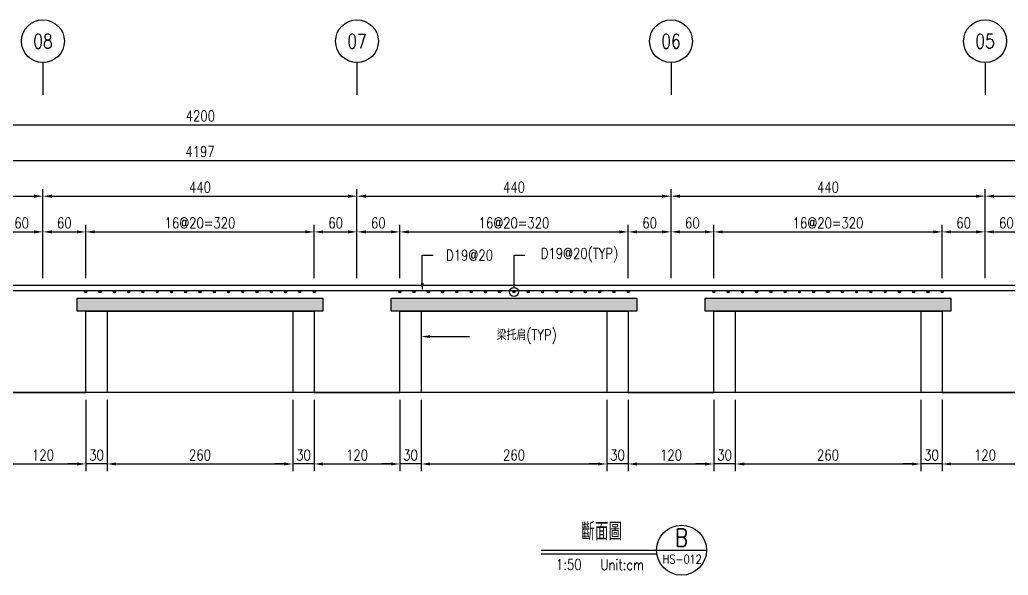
# Model space of a CAD drawing. Extents: x -791 to 13121, y -31587 to 2944.
# Drawn here: x 8252 to 9637, y 910 to 1688 of the extents above; entities that cross this region are included whole.
import ezdxf
from ezdxf import colors
from ezdxf.entities.mleader import LeaderData, LeaderLine
from ezdxf.enums import TextEntityAlignment as Align
from ezdxf.math import Vec2, Vec3

# ---------------------------------------------------------------- set-up
doc = ezdxf.new("R2010")
doc.units = 0
doc.header["$LTSCALE"] = 0.05
doc.layers.get('0').update_dxf_attribs({"linetype": 'CONTINUOUS'})
doc.layers.get('Defpoints').update_dxf_attribs({"linetype": 'CONTINUOUS'})
for name, color, linetype in [('HB_0', 7, 'CONTINUOUS'), ('HB_DIM', 1, 'CONTINUOUS'), ('HB_ReBar', 3, 'CONTINUOUS'), ('HB_SYMBOLS', 7, 'CONTINUOUS'), ('HB_TXT_CTEXT', 2, 'CONTINUOUS'), ('底圖', 7, 'CONTINUOUS'), ('預鑄版_HATCH', 253, 'CONTINUOUS')]:
    doc.layers.add(name, color=color, linetype=linetype)
doc.styles.get("Standard").update_dxf_attribs({"font": 'ROMANS.shx', "width": 0.8, "bigfont": 'lchinap.shx'})
doc.dimstyles.new('50cm', dxfattribs={"dimscale": 5, "dimtxt": 3, "dimasz": 2.5, "dimexe": 2, "dimexo": 2, "dimgap": 1, "dimtad": 1, "dimdsep": 46, "dimtxsty": 'Standard', "dimcen": 0, "dimclrt": 2, "dimadec": 0, "dimazin": 0, "dimtfac": 1, "dimtix": 1, "dimtmove": 2, "dimatfit": 3, "dimfxl": 0, "dimtolj": 1, "dimtzin": 0, "dimarcsym": 0})

# ---------------------------------------------------------------- blocks, each defined once
blk = doc.blocks.new('CA')
at = {"layer": 'HB_SYMBOLS', "color": 3, "linetype": 'Continuous'}
blk.add_line((0, 0), (14, 0), dxfattribs=at)
at = {"layer": 'HB_SYMBOLS', "color": 4, "linetype": 'Continuous'}
blk.add_circle((7, 0), 7, dxfattribs=at)
at = {"layer": 'HB_SYMBOLS', "color": 3, "linetype": 'Continuous', "width": 0.8}
blk.add_attdef('A', text='', height=5, dxfattribs=at).set_placement((7, 3.5), align=Align.MIDDLE)
at = {"layer": 'HB_SYMBOLS', "color": 1, "linetype": 'Continuous', "width": 0.8}
blk.add_attdef('HB2002', text='', height=2.5, dxfattribs=at).set_placement((7, -2.5), align=Align.MIDDLE)
blk = doc.blocks.new('gr_t')
at = {"layer": 'HB_SYMBOLS', "color": 4, "linetype": 'Continuous'}
blk.add_line((0, -6), (0, -15), dxfattribs=at)
blk.add_circle((0, 0), 6, dxfattribs=at)
at = {"layer": 'HB_SYMBOLS', "color": 4, "linetype": 'Continuous', "width": 0.8}
blk.add_attdef('A', text='', height=4.5, dxfattribs=at).set_placement((0, 0), align=Align.MIDDLE)
blk = doc.blocks.new('*D788')
at = {"layer": 'Defpoints', "color": 0}
for p in [(9824.1, 1490.7), (7275.1, 1315.7), (9824.1, 1315.7)]:
    blk.add_point(p, dxfattribs=at)
at = {"layer": 'HB_DIM', "color": 0, "lineweight": -2}
for p, q in [((7275.1, 1325.7), (7275.1, 1500.7)), ((7287.6, 1490.7), (9811.6, 1490.7))]:
    blk.add_line(p, q, dxfattribs=at)
at = {"layer": 'HB_DIM', "color": 0}
for points in [[(7287.6, 1492.8), (7287.6, 1488.6), (7275.1, 1490.7)], [(9811.6, 1492.8), (9811.6, 1488.6), (9824.1, 1490.7)]]:
    blk.add_solid(points, dxfattribs=at)
at = {"layer": 'HB_DIM', "color": 2, "insert": (8504.1, 1503.2), "char_height": 15, "attachment_point": 5}
blk.add_mtext('\\A1;4197', dxfattribs=at)
blk = doc.blocks.new('*D790')
at = {"layer": 'Defpoints', "color": 0}
for p in [(9824.1, 1540.7), (7274.1, 1315.7), (9824.1, 1315.7)]:
    blk.add_point(p, dxfattribs=at)
at = {"layer": 'HB_DIM', "color": 0, "lineweight": -2}
for p, q in [((7274.1, 1325.7), (7274.1, 1550.7)), ((7286.6, 1540.7), (9811.6, 1540.7))]:
    blk.add_line(p, q, dxfattribs=at)
at = {"layer": 'HB_DIM', "color": 0}
for points in [[(7286.6, 1542.8), (7286.6, 1538.6), (7274.1, 1540.7)], [(9811.6, 1542.8), (9811.6, 1538.6), (9824.1, 1540.7)]]:
    blk.add_solid(points, dxfattribs=at)
at = {"layer": 'HB_DIM', "color": 2, "insert": (8504.6, 1553.2), "char_height": 15, "attachment_point": 5}
blk.add_mtext('\\A1;4200', dxfattribs=at)
blk = doc.blocks.new('*D794')
at = {"layer": 'Defpoints', "color": 0}
for p in [(8284.1, 1440.7), (7844.1, 1390.7), (8284.1, 1390.7)]:
    blk.add_point(p, dxfattribs=at)
at = {"layer": 'HB_DIM', "color": 0, "lineweight": -2}
for p, q in [((7844.1, 1400.7), (7844.1, 1450.7)), ((7856.6, 1440.7), (8271.6, 1440.7)), ((8284.1, 1400.7), (8284.1, 1450.7))]:
    blk.add_line(p, q, dxfattribs=at)
at = {"layer": 'HB_DIM', "color": 0}
for points in [[(7856.6, 1442.8), (7856.6, 1438.6), (7844.1, 1440.7)], [(8271.6, 1442.8), (8271.6, 1438.6), (8284.1, 1440.7)]]:
    blk.add_solid(points, dxfattribs=at)
at = {"layer": 'HB_DIM', "color": 2, "insert": (8064.1, 1453.2), "char_height": 15, "attachment_point": 5}
blk.add_mtext('\\A1;440', dxfattribs=at)
blk = doc.blocks.new('*D795')
at = {"layer": 'Defpoints', "color": 0}
for p in [(8724.1, 1440.7), (8284.1, 1390.7), (8724.1, 1390.7)]:
    blk.add_point(p, dxfattribs=at)
at = {"layer": 'HB_DIM', "color": 0, "lineweight": -2}
for p, q in [((8284.1, 1400.7), (8284.1, 1450.7)), ((8296.6, 1440.7), (8711.6, 1440.7)), ((8724.1, 1400.7), (8724.1, 1450.7))]:
    blk.add_line(p, q, dxfattribs=at)
at = {"layer": 'HB_DIM', "color": 0}
for points in [[(8296.6, 1442.8), (8296.6, 1438.6), (8284.1, 1440.7)], [(8711.6, 1442.8), (8711.6, 1438.6), (8724.1, 1440.7)]]:
    blk.add_solid(points, dxfattribs=at)
at = {"layer": 'HB_DIM', "color": 2, "insert": (8504.1, 1453.2), "char_height": 15, "attachment_point": 5}
blk.add_mtext('\\A1;440', dxfattribs=at)
blk = doc.blocks.new('*D796')
at = {"layer": 'Defpoints', "color": 0}
for p in [(9164.1, 1440.7), (8724.1, 1390.7), (9164.1, 1390.7)]:
    blk.add_point(p, dxfattribs=at)
at = {"layer": 'HB_DIM', "color": 0, "lineweight": -2}
for p, q in [((8724.1, 1400.7), (8724.1, 1450.7)), ((8736.6, 1440.7), (9151.6, 1440.7)), ((9164.1, 1400.7), (9164.1, 1450.7))]:
    blk.add_line(p, q, dxfattribs=at)
at = {"layer": 'HB_DIM', "color": 0}
for points in [[(8736.6, 1442.8), (8736.6, 1438.6), (8724.1, 1440.7)], [(9151.6, 1442.8), (9151.6, 1438.6), (9164.1, 1440.7)]]:
    blk.add_solid(points, dxfattribs=at)
at = {"layer": 'HB_DIM', "color": 2, "insert": (8944.1, 1453.2), "char_height": 15, "attachment_point": 5}
blk.add_mtext('\\A1;440', dxfattribs=at)
blk = doc.blocks.new('*D797')
at = {"layer": 'Defpoints', "color": 0}
for p in [(9604.1, 1440.7), (9164.1, 1390.7), (9604.1, 1390.7)]:
    blk.add_point(p, dxfattribs=at)
at = {"layer": 'HB_DIM', "color": 0, "lineweight": -2}
for p, q in [((9164.1, 1400.7), (9164.1, 1450.7)), ((9176.6, 1440.7), (9591.6, 1440.7)), ((9604.1, 1400.7), (9604.1, 1450.7))]:
    blk.add_line(p, q, dxfattribs=at)
at = {"layer": 'HB_DIM', "color": 0}
for points in [[(9176.6, 1442.8), (9176.6, 1438.6), (9164.1, 1440.7)], [(9591.6, 1442.8), (9591.6, 1438.6), (9604.1, 1440.7)]]:
    blk.add_solid(points, dxfattribs=at)
at = {"layer": 'HB_DIM', "color": 2, "insert": (9384.1, 1453.2), "char_height": 15, "attachment_point": 5}
blk.add_mtext('\\A1;440', dxfattribs=at)
blk = doc.blocks.new('*D801')
at = {"layer": 'Defpoints', "color": 0}
for p in [(8224.1, 1165.7), (8344.1, 1165.7), (8344.1, 1065.7)]:
    blk.add_point(p, dxfattribs=at)
at = {"layer": 'HB_DIM', "color": 0, "lineweight": -2}
for p, q in [((8224.1, 1155.7), (8224.1, 1055.7)), ((8344.1, 1155.7), (8344.1, 1055.7)), ((8236.6, 1065.7), (8331.6, 1065.7))]:
    blk.add_line(p, q, dxfattribs=at)
at = {"layer": 'HB_DIM', "color": 0}
for points in [[(8236.6, 1067.8), (8236.6, 1063.6), (8224.1, 1065.7)], [(8331.6, 1067.8), (8331.6, 1063.6), (8344.1, 1065.7)]]:
    blk.add_solid(points, dxfattribs=at)
at = {"layer": 'HB_DIM', "color": 2, "insert": (8284.1, 1078.2), "char_height": 15, "attachment_point": 5}
blk.add_mtext('\\A1;120', dxfattribs=at)
blk = doc.blocks.new('*D803')
at = {"layer": 'Defpoints', "color": 0}
for p in [(8344.1, 1165.7), (8374.1, 1165.7), (8344.1, 1065.7)]:
    blk.add_point(p, dxfattribs=at)
at = {"layer": 'HB_DIM', "color": 0, "lineweight": -2}
for p, q in [((8344.1, 1155.7), (8344.1, 1055.7)), ((8374.1, 1155.7), (8374.1, 1055.7)), ((8331.6, 1065.7), (8319.1, 1065.7)), ((8374.1, 1065.7), (8344.1, 1065.7)), ((8386.6, 1065.7), (8399.1, 1065.7))]:
    blk.add_line(p, q, dxfattribs=at)
at = {"layer": 'HB_DIM', "color": 0}
for points in [[(8331.6, 1067.8), (8331.6, 1063.6), (8344.1, 1065.7)], [(8386.6, 1067.8), (8386.6, 1063.6), (8374.1, 1065.7)]]:
    blk.add_solid(points, dxfattribs=at)
at = {"layer": 'HB_DIM', "color": 2, "insert": (8359.1, 1078.2), "char_height": 15, "attachment_point": 5}
blk.add_mtext('\\A1;30', dxfattribs=at)
blk = doc.blocks.new('*D804')
at = {"layer": 'Defpoints', "color": 0}
for p in [(8664.1, 1165.7), (8784.1, 1165.7), (8784.1, 1065.7)]:
    blk.add_point(p, dxfattribs=at)
at = {"layer": 'HB_DIM', "color": 0, "lineweight": -2}
for p, q in [((8664.1, 1155.7), (8664.1, 1055.7)), ((8784.1, 1155.7), (8784.1, 1055.7)), ((8676.6, 1065.7), (8771.6, 1065.7))]:
    blk.add_line(p, q, dxfattribs=at)
at = {"layer": 'HB_DIM', "color": 0}
for points in [[(8676.6, 1067.8), (8676.6, 1063.6), (8664.1, 1065.7)], [(8771.6, 1067.8), (8771.6, 1063.6), (8784.1, 1065.7)]]:
    blk.add_solid(points, dxfattribs=at)
at = {"layer": 'HB_DIM', "color": 2, "insert": (8724.1, 1078.2), "char_height": 15, "attachment_point": 5}
blk.add_mtext('\\A1;120', dxfattribs=at)
blk = doc.blocks.new('*D805')
at = {"layer": 'Defpoints', "color": 0}
for p in [(8634.1, 1165.7), (8664.1, 1165.7), (8634.1, 1065.7)]:
    blk.add_point(p, dxfattribs=at)
at = {"layer": 'HB_DIM', "color": 0, "lineweight": -2}
for p, q in [((8634.1, 1155.7), (8634.1, 1055.7)), ((8664.1, 1155.7), (8664.1, 1055.7)), ((8621.6, 1065.7), (8609.1, 1065.7)), ((8664.1, 1065.7), (8634.1, 1065.7)), ((8676.6, 1065.7), (8689.1, 1065.7))]:
    blk.add_line(p, q, dxfattribs=at)
at = {"layer": 'HB_DIM', "color": 0}
for points in [[(8621.6, 1067.8), (8621.6, 1063.6), (8634.1, 1065.7)], [(8676.6, 1067.8), (8676.6, 1063.6), (8664.1, 1065.7)]]:
    blk.add_solid(points, dxfattribs=at)
at = {"layer": 'HB_DIM', "color": 2, "insert": (8649.1, 1078.2), "char_height": 15, "attachment_point": 5}
blk.add_mtext('\\A1;30', dxfattribs=at)
blk = doc.blocks.new('*D806')
at = {"layer": 'Defpoints', "color": 0}
for p in [(8784.1, 1165.7), (8814.1, 1165.7), (8784.1, 1065.7)]:
    blk.add_point(p, dxfattribs=at)
at = {"layer": 'HB_DIM', "color": 0, "lineweight": -2}
for p, q in [((8784.1, 1155.7), (8784.1, 1055.7)), ((8814.1, 1155.7), (8814.1, 1055.7)), ((8771.6, 1065.7), (8759.1, 1065.7)), ((8814.1, 1065.7), (8784.1, 1065.7)), ((8826.6, 1065.7), (8839.1, 1065.7))]:
    blk.add_line(p, q, dxfattribs=at)
at = {"layer": 'HB_DIM', "color": 0}
for points in [[(8771.6, 1067.8), (8771.6, 1063.6), (8784.1, 1065.7)], [(8826.6, 1067.8), (8826.6, 1063.6), (8814.1, 1065.7)]]:
    blk.add_solid(points, dxfattribs=at)
at = {"layer": 'HB_DIM', "color": 2, "insert": (8799.1, 1078.2), "char_height": 15, "attachment_point": 5}
blk.add_mtext('\\A1;30', dxfattribs=at)
blk = doc.blocks.new('*D807')
at = {"layer": 'Defpoints', "color": 0}
for p in [(9104.1, 1165.7), (9224.1, 1165.7), (9224.1, 1065.7)]:
    blk.add_point(p, dxfattribs=at)
at = {"layer": 'HB_DIM', "color": 0, "lineweight": -2}
for p, q in [((9104.1, 1155.7), (9104.1, 1055.7)), ((9224.1, 1155.7), (9224.1, 1055.7)), ((9116.6, 1065.7), (9211.6, 1065.7))]:
    blk.add_line(p, q, dxfattribs=at)
at = {"layer": 'HB_DIM', "color": 0}
for points in [[(9116.6, 1067.8), (9116.6, 1063.6), (9104.1, 1065.7)], [(9211.6, 1067.8), (9211.6, 1063.6), (9224.1, 1065.7)]]:
    blk.add_solid(points, dxfattribs=at)
at = {"layer": 'HB_DIM', "color": 2, "insert": (9164.1, 1078.2), "char_height": 15, "attachment_point": 5}
blk.add_mtext('\\A1;120', dxfattribs=at)
blk = doc.blocks.new('*D808')
at = {"layer": 'Defpoints', "color": 0}
for p in [(9074.1, 1165.7), (9104.1, 1165.7), (9074.1, 1065.7)]:
    blk.add_point(p, dxfattribs=at)
at = {"layer": 'HB_DIM', "color": 0, "lineweight": -2}
for p, q in [((9074.1, 1155.7), (9074.1, 1055.7)), ((9104.1, 1155.7), (9104.1, 1055.7)), ((9061.6, 1065.7), (9049.1, 1065.7)), ((9104.1, 1065.7), (9074.1, 1065.7)), ((9116.6, 1065.7), (9129.1, 1065.7))]:
    blk.add_line(p, q, dxfattribs=at)
at = {"layer": 'HB_DIM', "color": 0}
for points in [[(9061.6, 1067.8), (9061.6, 1063.6), (9074.1, 1065.7)], [(9116.6, 1067.8), (9116.6, 1063.6), (9104.1, 1065.7)]]:
    blk.add_solid(points, dxfattribs=at)
at = {"layer": 'HB_DIM', "color": 2, "insert": (9089.1, 1078.2), "char_height": 15, "attachment_point": 5}
blk.add_mtext('\\A1;30', dxfattribs=at)
blk = doc.blocks.new('*D809')
at = {"layer": 'Defpoints', "color": 0}
for p in [(9224.1, 1165.7), (9254.1, 1165.7), (9224.1, 1065.7)]:
    blk.add_point(p, dxfattribs=at)
at = {"layer": 'HB_DIM', "color": 0, "lineweight": -2}
for p, q in [((9224.1, 1155.7), (9224.1, 1055.7)), ((9254.1, 1155.7), (9254.1, 1055.7)), ((9211.6, 1065.7), (9199.1, 1065.7)), ((9254.1, 1065.7), (9224.1, 1065.7)), ((9266.6, 1065.7), (9279.1, 1065.7))]:
    blk.add_line(p, q, dxfattribs=at)
at = {"layer": 'HB_DIM', "color": 0}
for points in [[(9211.6, 1067.8), (9211.6, 1063.6), (9224.1, 1065.7)], [(9266.6, 1067.8), (9266.6, 1063.6), (9254.1, 1065.7)]]:
    blk.add_solid(points, dxfattribs=at)
at = {"layer": 'HB_DIM', "color": 2, "insert": (9239.1, 1078.2), "char_height": 15, "attachment_point": 5}
blk.add_mtext('\\A1;30', dxfattribs=at)
blk = doc.blocks.new('*D810')
at = {"layer": 'Defpoints', "color": 0}
for p in [(9544.1, 1165.7), (9664.1, 1165.7), (9664.1, 1065.7)]:
    blk.add_point(p, dxfattribs=at)
at = {"layer": 'HB_DIM', "color": 0, "lineweight": -2}
for p, q in [((9544.1, 1155.7), (9544.1, 1055.7)), ((9664.1, 1155.7), (9664.1, 1055.7)), ((9556.6, 1065.7), (9651.6, 1065.7))]:
    blk.add_line(p, q, dxfattribs=at)
at = {"layer": 'HB_DIM', "color": 0}
for points in [[(9556.6, 1067.8), (9556.6, 1063.6), (9544.1, 1065.7)], [(9651.6, 1067.8), (9651.6, 1063.6), (9664.1, 1065.7)]]:
    blk.add_solid(points, dxfattribs=at)
at = {"layer": 'HB_DIM', "color": 2, "insert": (9604.1, 1078.2), "char_height": 15, "attachment_point": 5}
blk.add_mtext('\\A1;120', dxfattribs=at)
blk = doc.blocks.new('*D811')
at = {"layer": 'Defpoints', "color": 0}
for p in [(9514.1, 1165.7), (9544.1, 1165.7), (9514.1, 1065.7)]:
    blk.add_point(p, dxfattribs=at)
at = {"layer": 'HB_DIM', "color": 0, "lineweight": -2}
for p, q in [((9514.1, 1155.7), (9514.1, 1055.7)), ((9544.1, 1155.7), (9544.1, 1055.7)), ((9501.6, 1065.7), (9489.1, 1065.7)), ((9544.1, 1065.7), (9514.1, 1065.7)), ((9556.6, 1065.7), (9569.1, 1065.7))]:
    blk.add_line(p, q, dxfattribs=at)
at = {"layer": 'HB_DIM', "color": 0}
for points in [[(9501.6, 1067.8), (9501.6, 1063.6), (9514.1, 1065.7)], [(9556.6, 1067.8), (9556.6, 1063.6), (9544.1, 1065.7)]]:
    blk.add_solid(points, dxfattribs=at)
at = {"layer": 'HB_DIM', "color": 2, "insert": (9529.1, 1078.2), "char_height": 15, "attachment_point": 5}
blk.add_mtext('\\A1;30', dxfattribs=at)
blk = doc.blocks.new('*D765')
at = {"layer": 'Defpoints', "color": 0}
for p in [(9254.1, 1165.7), (9514.1, 1165.7), (9514.1, 1065.7)]:
    blk.add_point(p, dxfattribs=at)
at = {"layer": 'HB_DIM', "color": 0, "lineweight": -2}
for p, q in [((9254.1, 1155.7), (9254.1, 1055.7)), ((9514.1, 1155.7), (9514.1, 1055.7)), ((9266.6, 1065.7), (9501.6, 1065.7))]:
    blk.add_line(p, q, dxfattribs=at)
at = {"layer": 'HB_DIM', "color": 0}
for points in [[(9266.6, 1067.8), (9266.6, 1063.6), (9254.1, 1065.7)], [(9501.6, 1067.8), (9501.6, 1063.6), (9514.1, 1065.7)]]:
    blk.add_solid(points, dxfattribs=at)
at = {"layer": 'HB_DIM', "color": 2, "insert": (9384.1, 1078.2), "char_height": 15, "attachment_point": 5}
blk.add_mtext('\\A1;260', dxfattribs=at)
blk = doc.blocks.new('*D766')
at = {"layer": 'Defpoints', "color": 0}
for p in [(8814.1, 1165.7), (9074.1, 1165.7), (9074.1, 1065.7)]:
    blk.add_point(p, dxfattribs=at)
at = {"layer": 'HB_DIM', "color": 0, "lineweight": -2}
for p, q in [((8814.1, 1155.7), (8814.1, 1055.7)), ((9074.1, 1155.7), (9074.1, 1055.7)), ((8826.6, 1065.7), (9061.6, 1065.7))]:
    blk.add_line(p, q, dxfattribs=at)
at = {"layer": 'HB_DIM', "color": 0}
for points in [[(8826.6, 1067.8), (8826.6, 1063.6), (8814.1, 1065.7)], [(9061.6, 1067.8), (9061.6, 1063.6), (9074.1, 1065.7)]]:
    blk.add_solid(points, dxfattribs=at)
at = {"layer": 'HB_DIM', "color": 2, "insert": (8944.1, 1078.2), "char_height": 15, "attachment_point": 5}
blk.add_mtext('\\A1;260', dxfattribs=at)
blk = doc.blocks.new('*D767')
at = {"layer": 'Defpoints', "color": 0}
for p in [(8374.1, 1165.7), (8634.1, 1165.7), (8634.1, 1065.7)]:
    blk.add_point(p, dxfattribs=at)
at = {"layer": 'HB_DIM', "color": 0, "lineweight": -2}
for p, q in [((8374.1, 1155.7), (8374.1, 1055.7)), ((8634.1, 1155.7), (8634.1, 1055.7)), ((8386.6, 1065.7), (8621.6, 1065.7))]:
    blk.add_line(p, q, dxfattribs=at)
at = {"layer": 'HB_DIM', "color": 0}
for points in [[(8386.6, 1067.8), (8386.6, 1063.6), (8374.1, 1065.7)], [(8621.6, 1067.8), (8621.6, 1063.6), (8634.1, 1065.7)]]:
    blk.add_solid(points, dxfattribs=at)
at = {"layer": 'HB_DIM', "color": 2, "insert": (8504.1, 1078.2), "char_height": 15, "attachment_point": 5}
blk.add_mtext('\\A1;260', dxfattribs=at)
blk = doc.blocks.new('*D777')
at = {"layer": 'Defpoints', "color": 0}
for p in [(8284.1, 1390.7), (8224.1, 1315.7), (8284.1, 1315.7)]:
    blk.add_point(p, dxfattribs=at)
at = {"layer": 'HB_DIM', "color": 0, "lineweight": -2}
for p, q in [((8224.1, 1325.7), (8224.1, 1400.7)), ((8284.1, 1325.7), (8284.1, 1400.7)), ((8236.6, 1390.7), (8271.6, 1390.7))]:
    blk.add_line(p, q, dxfattribs=at)
at = {"layer": 'HB_DIM', "color": 0}
for points in [[(8236.6, 1392.8), (8236.6, 1388.6), (8224.1, 1390.7)], [(8271.6, 1392.8), (8271.6, 1388.6), (8284.1, 1390.7)]]:
    blk.add_solid(points, dxfattribs=at)
at = {"layer": 'HB_DIM', "color": 2, "insert": (8254.1, 1403.2), "char_height": 15, "attachment_point": 5}
blk.add_mtext('\\A1;60', dxfattribs=at)
blk = doc.blocks.new('*D778')
at = {"layer": 'Defpoints', "color": 0}
for p in [(8344.1, 1390.7), (8284.1, 1315.7), (8344.1, 1315.7)]:
    blk.add_point(p, dxfattribs=at)
at = {"layer": 'HB_DIM', "color": 0, "lineweight": -2}
for p, q in [((8284.1, 1325.7), (8284.1, 1400.7)), ((8344.1, 1325.7), (8344.1, 1400.7)), ((8296.6, 1390.7), (8331.6, 1390.7))]:
    blk.add_line(p, q, dxfattribs=at)
at = {"layer": 'HB_DIM', "color": 0}
for points in [[(8296.6, 1392.8), (8296.6, 1388.6), (8284.1, 1390.7)], [(8331.6, 1392.8), (8331.6, 1388.6), (8344.1, 1390.7)]]:
    blk.add_solid(points, dxfattribs=at)
at = {"layer": 'HB_DIM', "color": 2, "insert": (8314.1, 1403.2), "char_height": 15, "attachment_point": 5}
blk.add_mtext('\\A1;60', dxfattribs=at)
blk = doc.blocks.new('ReBarPoint')
at = {"layer": 'HB_0'}
h = blk.add_hatch(color=0, dxfattribs=at)
h.dxf.hatch_style = 1
edge = h.paths.add_edge_path()
edge.add_arc((0, 0), 1.5, 0, 360)
at = {"layer": 'HB_ReBar', "color": 0}
blk.add_circle((0, 0), 1.5, dxfattribs=at)
blk = doc.blocks.new('*D779')
at = {"layer": 'Defpoints', "color": 0}
for p in [(8664.1, 1390.7), (8344.1, 1315.7), (8664.1, 1315.7)]:
    blk.add_point(p, dxfattribs=at)
at = {"layer": 'HB_DIM', "color": 0, "lineweight": -2}
for p, q in [((8344.1, 1325.7), (8344.1, 1400.7)), ((8664.1, 1325.7), (8664.1, 1400.7)), ((8356.6, 1390.7), (8651.6, 1390.7))]:
    blk.add_line(p, q, dxfattribs=at)
at = {"layer": 'HB_DIM', "color": 0}
for points in [[(8356.6, 1392.8), (8356.6, 1388.6), (8344.1, 1390.7)], [(8651.6, 1392.8), (8651.6, 1388.6), (8664.1, 1390.7)]]:
    blk.add_solid(points, dxfattribs=at)
at = {"layer": 'HB_DIM', "color": 2, "insert": (8504.1, 1403.2), "char_height": 15, "attachment_point": 5}
blk.add_mtext('\\A1;16@20=320', dxfattribs=at)
blk = doc.blocks.new('*D780')
at = {"layer": 'Defpoints', "color": 0}
for p in [(8724.1, 1390.7), (8664.1, 1315.7), (8724.1, 1315.7)]:
    blk.add_point(p, dxfattribs=at)
at = {"layer": 'HB_DIM', "color": 0, "lineweight": -2}
for p, q in [((8664.1, 1325.7), (8664.1, 1400.7)), ((8724.1, 1325.7), (8724.1, 1400.7)), ((8676.6, 1390.7), (8711.6, 1390.7))]:
    blk.add_line(p, q, dxfattribs=at)
at = {"layer": 'HB_DIM', "color": 0}
for points in [[(8676.6, 1392.8), (8676.6, 1388.6), (8664.1, 1390.7)], [(8711.6, 1392.8), (8711.6, 1388.6), (8724.1, 1390.7)]]:
    blk.add_solid(points, dxfattribs=at)
at = {"layer": 'HB_DIM', "color": 2, "insert": (8694.1, 1403.2), "char_height": 15, "attachment_point": 5}
blk.add_mtext('\\A1;60', dxfattribs=at)
blk = doc.blocks.new('*D781')
at = {"layer": 'Defpoints', "color": 0}
for p in [(8784.1, 1390.7), (8724.1, 1315.7), (8784.1, 1315.7)]:
    blk.add_point(p, dxfattribs=at)
at = {"layer": 'HB_DIM', "color": 0, "lineweight": -2}
for p, q in [((8724.1, 1325.7), (8724.1, 1400.7)), ((8784.1, 1325.7), (8784.1, 1400.7)), ((8736.6, 1390.7), (8771.6, 1390.7))]:
    blk.add_line(p, q, dxfattribs=at)
at = {"layer": 'HB_DIM', "color": 0}
for points in [[(8736.6, 1392.8), (8736.6, 1388.6), (8724.1, 1390.7)], [(8771.6, 1392.8), (8771.6, 1388.6), (8784.1, 1390.7)]]:
    blk.add_solid(points, dxfattribs=at)
at = {"layer": 'HB_DIM', "color": 2, "insert": (8754.1, 1403.2), "char_height": 15, "attachment_point": 5}
blk.add_mtext('\\A1;60', dxfattribs=at)
blk = doc.blocks.new('*D782')
at = {"layer": 'Defpoints', "color": 0}
for p in [(9104.1, 1390.7), (8784.1, 1315.7), (9104.1, 1315.7)]:
    blk.add_point(p, dxfattribs=at)
at = {"layer": 'HB_DIM', "color": 0, "lineweight": -2}
for p, q in [((8784.1, 1325.7), (8784.1, 1400.7)), ((9104.1, 1325.7), (9104.1, 1400.7)), ((8796.6, 1390.7), (9091.6, 1390.7))]:
    blk.add_line(p, q, dxfattribs=at)
at = {"layer": 'HB_DIM', "color": 0}
for points in [[(8796.6, 1392.8), (8796.6, 1388.6), (8784.1, 1390.7)], [(9091.6, 1392.8), (9091.6, 1388.6), (9104.1, 1390.7)]]:
    blk.add_solid(points, dxfattribs=at)
at = {"layer": 'HB_DIM', "color": 2, "insert": (8944.1, 1403.2), "char_height": 15, "attachment_point": 5}
blk.add_mtext('\\A1;16@20=320', dxfattribs=at)
blk = doc.blocks.new('*D783')
at = {"layer": 'Defpoints', "color": 0}
for p in [(9164.1, 1390.7), (9104.1, 1315.7), (9164.1, 1315.7)]:
    blk.add_point(p, dxfattribs=at)
at = {"layer": 'HB_DIM', "color": 0, "lineweight": -2}
for p, q in [((9104.1, 1325.7), (9104.1, 1400.7)), ((9164.1, 1325.7), (9164.1, 1400.7)), ((9116.6, 1390.7), (9151.6, 1390.7))]:
    blk.add_line(p, q, dxfattribs=at)
at = {"layer": 'HB_DIM', "color": 0}
for points in [[(9116.6, 1392.8), (9116.6, 1388.6), (9104.1, 1390.7)], [(9151.6, 1392.8), (9151.6, 1388.6), (9164.1, 1390.7)]]:
    blk.add_solid(points, dxfattribs=at)
at = {"layer": 'HB_DIM', "color": 2, "insert": (9134.1, 1403.2), "char_height": 15, "attachment_point": 5}
blk.add_mtext('\\A1;60', dxfattribs=at)
blk = doc.blocks.new('*D784')
at = {"layer": 'Defpoints', "color": 0}
for p in [(9224.1, 1390.7), (9164.1, 1315.7), (9224.1, 1315.7)]:
    blk.add_point(p, dxfattribs=at)
at = {"layer": 'HB_DIM', "color": 0, "lineweight": -2}
for p, q in [((9164.1, 1325.7), (9164.1, 1400.7)), ((9224.1, 1325.7), (9224.1, 1400.7)), ((9176.6, 1390.7), (9211.6, 1390.7))]:
    blk.add_line(p, q, dxfattribs=at)
at = {"layer": 'HB_DIM', "color": 0}
for points in [[(9176.6, 1392.8), (9176.6, 1388.6), (9164.1, 1390.7)], [(9211.6, 1392.8), (9211.6, 1388.6), (9224.1, 1390.7)]]:
    blk.add_solid(points, dxfattribs=at)
at = {"layer": 'HB_DIM', "color": 2, "insert": (9194.1, 1403.2), "char_height": 15, "attachment_point": 5}
blk.add_mtext('\\A1;60', dxfattribs=at)
blk = doc.blocks.new('*D785')
at = {"layer": 'Defpoints', "color": 0}
for p in [(9544.1, 1390.7), (9224.1, 1315.7), (9544.1, 1315.7)]:
    blk.add_point(p, dxfattribs=at)
at = {"layer": 'HB_DIM', "color": 0, "lineweight": -2}
for p, q in [((9224.1, 1325.7), (9224.1, 1400.7)), ((9544.1, 1325.7), (9544.1, 1400.7)), ((9236.6, 1390.7), (9531.6, 1390.7))]:
    blk.add_line(p, q, dxfattribs=at)
at = {"layer": 'HB_DIM', "color": 0}
for points in [[(9236.6, 1392.8), (9236.6, 1388.6), (9224.1, 1390.7)], [(9531.6, 1392.8), (9531.6, 1388.6), (9544.1, 1390.7)]]:
    blk.add_solid(points, dxfattribs=at)
at = {"layer": 'HB_DIM', "color": 2, "insert": (9384.1, 1403.2), "char_height": 15, "attachment_point": 5}
blk.add_mtext('\\A1;16@20=320', dxfattribs=at)
blk = doc.blocks.new('*D786')
at = {"layer": 'Defpoints', "color": 0}
for p in [(9604.1, 1390.7), (9544.1, 1315.7), (9604.1, 1315.7)]:
    blk.add_point(p, dxfattribs=at)
at = {"layer": 'HB_DIM', "color": 0, "lineweight": -2}
for p, q in [((9544.1, 1325.7), (9544.1, 1400.7)), ((9604.1, 1325.7), (9604.1, 1400.7)), ((9556.6, 1390.7), (9591.6, 1390.7))]:
    blk.add_line(p, q, dxfattribs=at)
at = {"layer": 'HB_DIM', "color": 0}
for points in [[(9556.6, 1392.8), (9556.6, 1388.6), (9544.1, 1390.7)], [(9591.6, 1392.8), (9591.6, 1388.6), (9604.1, 1390.7)]]:
    blk.add_solid(points, dxfattribs=at)
at = {"layer": 'HB_DIM', "color": 2, "insert": (9574.1, 1403.2), "char_height": 15, "attachment_point": 5}
blk.add_mtext('\\A1;60', dxfattribs=at)
blk = doc.blocks.new('*D787')
at = {"layer": 'Defpoints', "color": 0}
for p in [(9664.1, 1390.7), (9604.1, 1315.7), (9664.1, 1315.7)]:
    blk.add_point(p, dxfattribs=at)
at = {"layer": 'HB_DIM', "color": 0, "lineweight": -2}
for p, q in [((9604.1, 1325.7), (9604.1, 1400.7)), ((9664.1, 1325.7), (9664.1, 1400.7)), ((9616.6, 1390.7), (9651.6, 1390.7))]:
    blk.add_line(p, q, dxfattribs=at)
at = {"layer": 'HB_DIM', "color": 0}
for points in [[(9616.6, 1392.8), (9616.6, 1388.6), (9604.1, 1390.7)], [(9651.6, 1392.8), (9651.6, 1388.6), (9664.1, 1390.7)]]:
    blk.add_solid(points, dxfattribs=at)
at = {"layer": 'HB_DIM', "color": 2, "insert": (9634.1, 1403.2), "char_height": 15, "attachment_point": 5}
blk.add_mtext('\\A1;60', dxfattribs=at)
blk = doc.blocks.new('_DotBlank')
at = {"color": 0, "linetype": 'ByBlock', "lineweight": -2}
blk.add_line((-0.5, 0), (-1, 0), dxfattribs=at)
blk.add_circle((0, 0), 0.5, dxfattribs=at)
blk = doc.blocks.new('*D762')
at = {"layer": 'Defpoints', "color": 0}
for p in [(9824.1, 1440.7), (9824.1, 1316.3), (9604.1, 1315.7)]:
    blk.add_point(p, dxfattribs=at)
at = {"layer": 'HB_DIM', "color": 0, "lineweight": -2}
for p, q in [((9604.1, 1325.7), (9604.1, 1450.7)), ((9616.6, 1440.7), (9811.6, 1440.7))]:
    blk.add_line(p, q, dxfattribs=at)
at = {"layer": 'HB_DIM', "color": 0}
for points in [[(9616.6, 1442.8), (9616.6, 1438.6), (9604.1, 1440.7)], [(9811.6, 1442.8), (9811.6, 1438.6), (9824.1, 1440.7)]]:
    blk.add_solid(points, dxfattribs=at)
at = {"layer": 'HB_DIM', "color": 2, "insert": (9714.1, 1453.2), "char_height": 15, "attachment_point": 5}
blk.add_mtext('\\A1;440', dxfattribs=at)

msp = doc.modelspace()

# ---------------------------------------------------------------- hatches: boundary and pattern name
at = {"layer": '預鑄版_HATCH', "linetype": 'Continuous'}
h = msp.add_hatch(color=256, dxfattribs=at)
h.dxf.hatch_style = 2
h.paths.add_polyline_path([(8332.088, 1297.674), (8676.088, 1297.674), (8676.088, 1279.674), (8332.088, 1279.674)])
h = msp.add_hatch(color=256, dxfattribs=at)
h.dxf.hatch_style = 2
h.paths.add_polyline_path([(8772.088, 1297.674), (9116.088, 1297.674), (9116.088, 1279.674), (8772.088, 1279.674)])
h = msp.add_hatch(color=256, dxfattribs=at)
h.dxf.hatch_style = 2
h.paths.add_polyline_path([(9212.088, 1297.674), (9556.088, 1297.674), (9556.088, 1279.674), (9212.088, 1279.674)])

# ---------------------------------------------------------------- linework, layer by layer
at = {"layer": 'HB_0'}
for p, q in [((8374.088, 1279.674), (8374.088, 1165.674)), ((8634.088, 1279.674), (8634.088, 1165.674)), ((8814.088, 1279.674), (8814.088, 1165.674)), ((9074.088, 1279.674), (9074.088, 1165.674)), ((9254.088, 1279.674), (9254.088, 1165.674)), ((9514.088, 1279.674), (9514.088, 1165.674))]:
    msp.add_line(p, q, dxfattribs=at)
at = {"layer": 'HB_0', "color": 4}
msp.add_lwpolyline([(9824.088, 1315.674), (7275.088, 1315.674), (7275.088, 1165.674), (7464.088, 1165.674), (7464.088, 1279.674), (7784.088, 1279.674), (7784.088, 1165.674), (7904.088, 1165.674), (7904.088, 1279.674), (8224.088, 1279.674), (8224.088, 1165.674), (8344.088, 1165.674), (8344.088, 1279.674), (8664.088, 1279.674), (8664.088, 1165.674), (8784.088, 1165.674), (8784.088, 1279.674), (9104.088, 1279.674), (9104.088, 1165.674), (9224.088, 1165.674), (9224.088, 1279.674), (9544.088, 1279.674), (9544.088, 1165.674), (9664.088, 1165.674)], dxfattribs=at)
at = {"layer": 'HB_0', "color": 7, "linetype": 'Continuous'}
for points in [[(8332.088, 1297.674), (8676.088, 1297.674), (8676.088, 1279.674), (8332.088, 1279.674)], [(8772.088, 1297.674), (9116.088, 1297.674), (9116.088, 1279.674), (8772.088, 1279.674)], [(9212.088, 1297.674), (9556.088, 1297.674), (9556.088, 1279.674), (9212.088, 1279.674)]]:
    msp.add_lwpolyline(points, close=True, dxfattribs=at)
at = {"layer": 'HB_0'}
msp.add_lwpolyline([(9824.088, 1165.674), (7275.088, 1165.674), (7275.088, 1279.674)], dxfattribs=at)
at = {"layer": 'HB_ReBar'}
msp.add_lwpolyline([(9824.088, 1308.174), (7285.088, 1308.174), (7285.088, 1278.174)], dxfattribs=at)
at = {"layer": 'HB_TXT_CTEXT', "color": 3, "linetype": 'Continuous'}
msp.add_line((8982.364, 944.947), (9143.882, 944.947), dxfattribs=at)
at = {"layer": 'HB_TXT_CTEXT', "color": 1, "linetype": 'Continuous'}
msp.add_line((8982.364, 939.947), (9144.241, 939.947), dxfattribs=at)

# ---------------------------------------------------------------- block references
at = {"layer": 'HB_ReBar'}
for p in [(8344.088, 1306.674), (8364.088, 1306.674), (8384.088, 1306.674), (8404.088, 1306.674), (8424.088, 1306.674), (8444.088, 1306.674), (8464.088, 1306.674), (8484.088, 1306.674), (8504.088, 1306.674), (8524.088, 1306.674), (8544.088, 1306.674), (8564.088, 1306.674), (8584.088, 1306.674), (8604.088, 1306.674), (8624.088, 1306.674), (8644.088, 1306.674), (8664.088, 1306.674), (8784.088, 1306.674), (8804.088, 1306.674), (8824.088, 1306.674), (8844.088, 1306.674), (8864.088, 1306.674), (8884.088, 1306.674), (8904.088, 1306.674), (8924.088, 1306.674), (8944.088, 1306.674), (8964.088, 1306.674), (8984.088, 1306.674), (9004.088, 1306.674), (9024.088, 1306.674), (9044.088, 1306.674), (9064.088, 1306.674), (9084.088, 1306.674), (9104.088, 1306.674), (9224.088, 1306.674), (9244.088, 1306.674), (9264.088, 1306.674), (9284.088, 1306.674), (9304.088, 1306.674), (9324.088, 1306.674), (9344.088, 1306.674), (9364.088, 1306.674), (9384.088, 1306.674), (9404.088, 1306.674), (9424.088, 1306.674), (9444.088, 1306.674), (9464.088, 1306.674), (9484.088, 1306.674), (9504.088, 1306.674), (9524.088, 1306.674), (9544.088, 1306.674)]:
    msp.add_blockref('ReBarPoint', p, dxfattribs=at)
at = {"layer": 'HB_TXT_CTEXT', "linetype": 'Continuous'}
ref = msp.add_blockref('CA', (9143.882, 944.947), dxfattribs=dict(at, xscale=4.99999875465619, yscale=4.99999875465619, zscale=4.99999875465619))
ref.add_attrib('HB2002', 'HS-012', dxfattribs={"layer": 'HB_SYMBOLS', "color": 1, "linetype": 'Continuous', "height": 12.5, "width": 0.8}).set_placement((9179.88, 932.447), align=Align.MIDDLE)
ref.add_attrib('A', 'B', dxfattribs={"layer": 'HB_SYMBOLS', "color": 3, "linetype": 'Continuous', "height": 25, "width": 0.8}).set_placement((9178.882, 962.447), align=Align.MIDDLE)
at = {"layer": '底圖'}
ref = msp.add_blockref('gr_t', (8284.088, 1657.733), dxfattribs=dict(at, xscale=5, yscale=5, zscale=5))
ref.add_attrib('A', '08', dxfattribs={"layer": 'HB_SYMBOLS', "color": 4, "linetype": 'Continuous', "height": 20, "width": 0.8}).set_placement((8284.088, 1657.733), align=Align.MIDDLE)
ref = msp.add_blockref('gr_t', (8724.088, 1657.733), dxfattribs=dict(at, xscale=5, yscale=5, zscale=5))
ref.add_attrib('A', '07', dxfattribs={"layer": 'HB_SYMBOLS', "color": 4, "linetype": 'Continuous', "height": 20, "width": 0.8}).set_placement((8724.088, 1657.733), align=Align.MIDDLE)
ref = msp.add_blockref('gr_t', (9164.088, 1657.733), dxfattribs=dict(at, xscale=5, yscale=5, zscale=5))
ref.add_attrib('A', '06', dxfattribs={"layer": 'HB_SYMBOLS', "color": 4, "linetype": 'Continuous', "height": 20, "width": 0.8}).set_placement((9164.088, 1657.733), align=Align.MIDDLE)
ref = msp.add_blockref('gr_t', (9604.088, 1657.733), dxfattribs=dict(at, xscale=5, yscale=5, zscale=5))
ref.add_attrib('A', '05', dxfattribs={"layer": 'HB_SYMBOLS', "color": 4, "linetype": 'Continuous', "height": 20, "width": 0.8}).set_placement((9604.088, 1657.733), align=Align.MIDDLE)

# ---------------------------------------------------------------- texts
at = {"layer": 'HB_0', "color": 2, "linetype": 'Continuous', "width": 0.8}
for s, p in [('1:50', (9020.74, 924.947)), ('Unit:cm', (9095.794, 924.947))]:
    msp.add_text(s, height=15, dxfattribs=at).set_placement(p, align=Align.MIDDLE)
at = {"layer": 'HB_TXT_CTEXT', "color": 3, "linetype": 'Continuous', "width": 0.8}
msp.add_text('斷面圖', height=25.0001, dxfattribs=at).set_placement((9066.933, 972.447), align=Align.MIDDLE)

# ---------------------------------------------------------------- dimensions: what is measured, and where the dimension line sits
at = {"layer": 'HB_DIM'}
for base, p1, text, picture, middle in [((9824.088, 1540.674), (7274.088, 1315.674), '4200', '*D790', (8504.567, 1553.174)), ((9824.088, 1490.674), (7275.088, 1315.674), '4197', '*D788', (8504.067, 1503.174))]:
    dim = msp.add_linear_dim(base=base, p1=p1, p2=(9824.088, 1315.674), text=text, dimstyle='50cm', override={"dimse2": 1}, dxfattribs=at)
    dim.commit()
    dim.dimension.update_dxf_attribs({"geometry": picture, "text_midpoint": middle, "dimtype": 160})
for base, p1, p2, picture, middle in [((8284.088, 1440.674), (7844.088, 1390.674), (8284.088, 1390.674), '*D794', (8064.088, 1453.174)), ((8724.088, 1440.674), (8284.088, 1390.674), (8724.088, 1390.674), '*D795', (8504.088, 1453.174)), ((9164.088, 1440.674), (8724.088, 1390.674), (9164.088, 1390.674), '*D796', (8944.088, 1453.174)), ((9604.088, 1440.674), (9164.088, 1390.674), (9604.088, 1390.674), '*D797', (9384.088, 1453.174)), ((8284.088, 1390.674), (8224.088, 1315.674), (8284.088, 1315.674), '*D777', (8254.088, 1403.174)), ((8344.088, 1390.674), (8284.088, 1315.674), (8344.088, 1315.674), '*D778', (8314.088, 1403.174)), ((8724.088, 1390.674), (8664.088, 1315.674), (8724.088, 1315.674), '*D780', (8694.088, 1403.174)), ((8784.088, 1390.674), (8724.088, 1315.674), (8784.088, 1315.674), '*D781', (8754.088, 1403.174)), ((9164.088, 1390.674), (9104.088, 1315.674), (9164.088, 1315.674), '*D783', (9134.088, 1403.174)), ((9224.088, 1390.674), (9164.088, 1315.674), (9224.088, 1315.674), '*D784', (9194.088, 1403.174)), ((9604.088, 1390.674), (9544.088, 1315.674), (9604.088, 1315.674), '*D786', (9574.088, 1403.174)), ((9664.088, 1390.674), (9604.088, 1315.674), (9664.088, 1315.674), '*D787', (9634.088, 1403.174)), ((8344.088, 1065.674), (8224.088, 1165.674), (8344.088, 1165.674), '*D801', (8284.088, 1078.174)), ((8344.088, 1065.674), (8374.088, 1165.674), (8344.088, 1165.674), '*D803', (8359.088, 1078.174)), ((8634.088, 1065.674), (8374.088, 1165.674), (8634.088, 1165.674), '*D767', (8504.088, 1078.174)), ((8634.088, 1065.674), (8664.088, 1165.674), (8634.088, 1165.674), '*D805', (8649.088, 1078.174)), ((8784.088, 1065.674), (8664.088, 1165.674), (8784.088, 1165.674), '*D804', (8724.088, 1078.174)), ((8784.088, 1065.674), (8814.088, 1165.674), (8784.088, 1165.674), '*D806', (8799.088, 1078.174)), ((9074.088, 1065.674), (8814.088, 1165.674), (9074.088, 1165.674), '*D766', (8944.088, 1078.174)), ((9074.088, 1065.674), (9104.088, 1165.674), (9074.088, 1165.674), '*D808', (9089.088, 1078.174)), ((9224.088, 1065.674), (9104.088, 1165.674), (9224.088, 1165.674), '*D807', (9164.088, 1078.174)), ((9224.088, 1065.674), (9254.088, 1165.674), (9224.088, 1165.674), '*D809', (9239.088, 1078.174)), ((9514.088, 1065.674), (9254.088, 1165.674), (9514.088, 1165.674), '*D765', (9384.088, 1078.174)), ((9514.088, 1065.674), (9544.088, 1165.674), (9514.088, 1165.674), '*D811', (9529.088, 1078.174)), ((9664.088, 1065.674), (9544.088, 1165.674), (9664.088, 1165.674), '*D810', (9604.088, 1078.174))]:
    dim = msp.add_linear_dim(base=base, p1=p1, p2=p2, dimstyle='50cm', dxfattribs=at)
    dim.commit()
    dim.dimension.update_dxf_attribs({"geometry": picture, "text_midpoint": middle})
dim = msp.add_linear_dim(base=(9824.088, 1440.674), p1=(9604.088, 1315.674), p2=(9824.088, 1316.284), text='440', dimstyle='50cm', override={"dimse2": 1}, dxfattribs=at)
dim.commit()
dim.dimension.update_dxf_attribs({"geometry": '*D762', "text_midpoint": (9714.088, 1453.174)})
for base, p1, p2, picture, middle in [((8664.088, 1390.674), (8344.088, 1315.674), (8664.088, 1315.674), '*D779', (8504.088, 1403.174)), ((9104.088, 1390.674), (8784.088, 1315.674), (9104.088, 1315.674), '*D782', (8944.088, 1403.174)), ((9544.088, 1390.674), (9224.088, 1315.674), (9544.088, 1315.674), '*D785', (9384.088, 1403.174))]:
    dim = msp.add_linear_dim(base=base, p1=p1, p2=p2, text='16@20=<>', dimstyle='50cm', dxfattribs=at)
    dim.commit()
    dim.dimension.update_dxf_attribs({"geometry": picture, "text_midpoint": middle})

# ---------------------------------------------------------------- leaders
ml = msp.add_multileader_mtext('Standard', dxfattribs=at)
ml.set_content('D19@20', color=2)
ml.set_leader_properties(color=1)
ml.build(insert=Vec2(0, 0))
ml.multileader.update_dxf_attribs({"dogleg_length": 3, "arrow_head_size": 12.5, "scale": 5})
ctx = ml.context
ctx.base_point, ctx.scale, ctx.char_height, ctx.arrow_head_size, ctx.landing_gap_size, ctx.plane_origin = Vec3(8830.604, 1358.068), 5, 15, 12.5, 15, Vec3(8815.604, 1306.674)
ctx.text_align_type = 2
notes = []
notes.append((ctx, [(0, (1, 1, 0), (8815.604, 1358.068), (1, 0), 15, [(0, [(8815.604, 1306.674)], 0, [])])]))
ctx.mtext.insert, ctx.mtext.alignment, ctx.mtext.flow_direction = Vec3(8914.747, 1365.568), 3, 5
ml = msp.add_multileader_mtext('Standard', dxfattribs=at)
ml.set_content('D19@20(TYP)', color=2)
ml.set_leader_properties(color=1)
ml.set_arrow_properties(name='DOTBLANK')
ml.build(insert=Vec2(0, 0))
ml.multileader.update_dxf_attribs({"dogleg_length": 3, "arrow_head_size": 12.5, "scale": 5})
ctx = ml.context
ctx.base_point, ctx.scale, ctx.char_height, ctx.arrow_head_size, ctx.landing_gap_size, ctx.plane_origin = Vec3(8959.088, 1358.068), 5, 15, 12.5, 15, Vec3(8944.088, 1306.674)
ctx.text_align_type = 2
notes.append((ctx, [(0, (1, 1, 0), (8944.088, 1358.068), (1, 0), 15, [(0, [(8944.088, 1306.674)], 0, [])])]))
ctx.mtext.insert, ctx.mtext.alignment, ctx.mtext.flow_direction = Vec3(9090.088, 1368.068), 3, 5
ml = msp.add_multileader_mtext('Standard', dxfattribs=at)
ml.set_content('梁托肩(TYP)', color=2)
ml.set_leader_properties(color=1)
ml.build(insert=Vec2(0, 0))
ml.multileader.update_dxf_attribs({"dogleg_length": 3, "arrow_head_size": 12.5, "scale": 5})
ctx = ml.context
ctx.base_point, ctx.scale, ctx.char_height, ctx.arrow_head_size, ctx.landing_gap_size, ctx.plane_origin = Vec3(8881.67, 1244.104), 5, 15, 12.5, 15, Vec3(8814.088, 1244.104)
ctx.text_align_type = 2
notes.append((ctx, [(0, (1, 1, 0), (8866.67, 1244.104), (1, 0), 15, [(0, [(8814.088, 1244.104)], 0, [])])]))
ctx.mtext.insert, ctx.mtext.alignment, ctx.mtext.flow_direction = Vec3(9004.063, 1254.104), 3, 5
for ctx, leaders in notes:
    for number, flags, end, landing, length, lines in leaders:
        leader = LeaderData()
        leader.index, (leader.has_last_leader_line, leader.has_dogleg_vector, leader.attachment_direction) = number, flags
        leader.last_leader_point, leader.dogleg_vector, leader.dogleg_length = Vec3(end), Vec3(landing), length
        for number, points, colour, breaks in lines:
            line = LeaderLine()
            line.index, line.vertices, line.color, line.breaks = number, Vec3.list(points), colors.encode_raw_color(colour), breaks
            leader.lines.append(line)
        ctx.leaders.append(leader)

doc.saveas('drawing.dxf')
